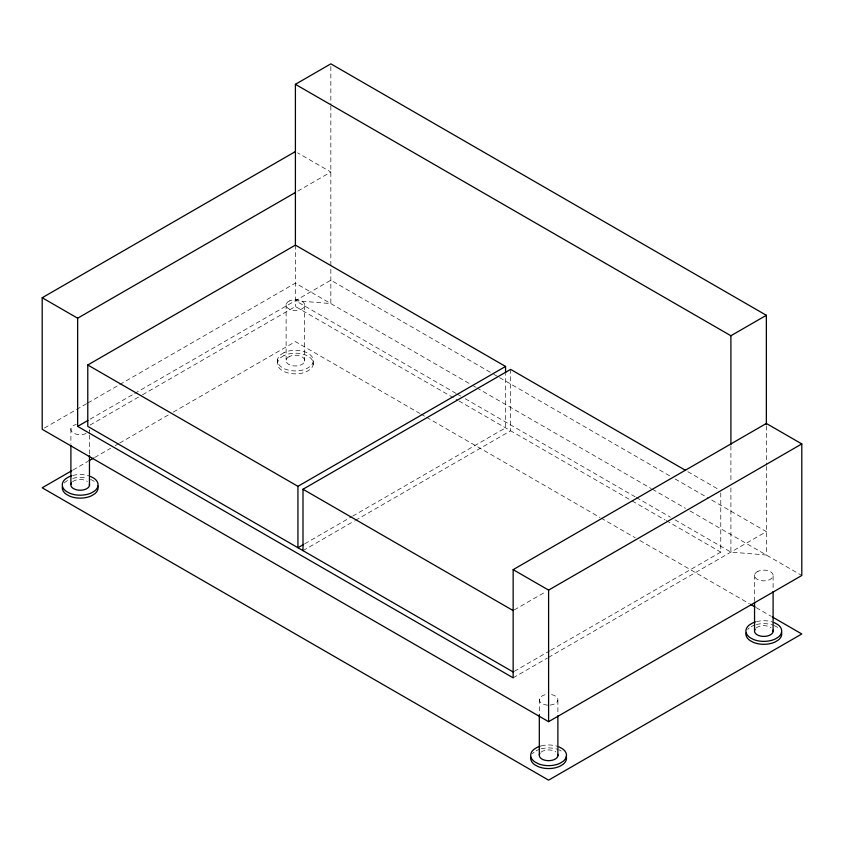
<?xml version="1.0" encoding="UTF-8"?>
<svg xmlns="http://www.w3.org/2000/svg" width="844" height="844" viewBox="0 0 844 844"><rect width="100%" height="100%" fill="white"/><g stroke="black" fill="none" stroke-linecap="round" stroke-linejoin="round"><path stroke-width="0.63" stroke-dasharray="4.22 3.17" d="M67.625 480.531L65.61 481.776A17.903 10.339 0 0 0 64.017 483.338M72.595 481.734L74.251 480.711A9.326 5.38 0 0 1 85.592 480.479L87.375 481.439M536.045 750.97L537.217 750.242A17.903 10.339 0 0 1 540.139 749.113M541.015 752.173L542.671 751.149A9.326 5.38 0 0 1 554.012 750.917L555.795 751.877M751.265 626.723L752.437 625.984A17.903 10.339 0 0 1 755.359 624.855M756.235 627.915L757.891 626.892A9.326 5.38 0 0 1 769.232 626.659L771.015 627.619M297.774 191.124L330.848 172.028L297.615 152.838M44.479 427.992L86.679 403.632M87.818 402.968L118.614 385.191M119.753 384.537L295.4 283.13L471.079 384.547M90.192 419.141L133.51 394.137M134.65 393.473L330.848 280.208L492.738 373.67M90.055 425.07L141.391 395.435M142.53 394.77L295.4 306.52L457.849 400.299M72.995 470.002L87.818 461.446M94.665 457.49L110.627 448.28M115.195 445.643L118.614 443.67M119.753 443.005L168.8 414.689M173.358 412.062L295.4 341.598L419.721 413.381M304.779 543.768L351.547 516.76M352.686 516.106L505.556 427.845L505.556 374.293M302.996 550.647L354.332 521.001M355.472 520.347L510.62 430.767L510.62 369.377M514.291 609.917L546.237 591.475M514.291 671.318L549.655 650.903M550.794 650.239L720.776 552.103L720.776 490.702M513.152 677.827L547.355 658.077M548.494 657.413L766.352 531.636L709.35 498.73M675.042 519.851L730.904 552.103L766.352 555.025L766.352 466.468M774.222 625.552L777.64 627.398M90.582 479.371L94 481.217A17.903 10.339 0 0 1 95.773 482.705M559.002 749.81L561.154 750.97M687.828 471.69L718.508 489.393M493.877 374.325L498.435 376.962M499.574 377.616L670.59 476.354M675.147 478.981L708.211 498.065M472.218 385.212L475.636 387.185M476.776 387.839L651.209 488.549M652.349 489.203L685.412 508.299M689.97 510.926L801.8 575.492M456.15 393.473L295.4 300.664L330.848 303.597L330.848 268.023M457.29 394.137L460.708 396.11M465.266 398.737L635.142 496.81M636.281 497.475L670.484 517.224M458.978 400.963L631.038 500.292M632.167 500.946L665.114 519.967M666.254 520.621L720.776 552.103M420.861 414.035L425.418 416.672M426.558 417.326L599.926 517.414M601.065 518.079L635.279 537.828M639.847 540.466L749.335 603.682M756.182 607.627L771.005 616.194M773.104 576.009L773.104 590.22M766.352 425.935L766.352 465.171M754.536 574.975L754.536 600.812M730.904 445.896L730.904 482.61M730.904 487.853L730.904 552.103M557.884 700.267L557.884 714.478M539.316 699.233L539.316 714.731M330.848 66.486L330.848 104.688M330.848 105.996L330.848 266.704M313.219 361.601L313.219 364.524M304.684 305.57L304.684 361.126M295.4 245.119L295.4 306.52M286.116 304.536L286.116 360.082M277.581 359.607L277.581 362.53M89.464 433.7L89.464 429.828A9.326 5.38 0 0 1 88.915 431.2M89.464 434.998L89.464 454.378M70.896 428.794L70.896 444.292M532.437 753.776A17.903 10.339 0 0 1 534.03 752.215M541.183 748.818A17.903 10.339 0 0 1 558.032 749.44M747.657 629.519A17.903 10.339 0 0 1 749.25 627.957M756.403 624.56A17.903 10.339 0 0 1 773.252 625.182M756.403 621.638A17.903 10.339 0 0 1 773.252 622.26M541.183 745.896A17.903 10.339 0 0 1 558.032 746.518M550.13 705.056A9.326 5.38 0 0 0 554.529 703.907L556.185 702.873A9.326 5.38 0 0 0 555.795 696.332L554.012 695.372A9.326 5.38 0 0 0 549.497 694.39M547.703 705.109A9.326 5.38 0 0 1 543.188 704.128L541.405 703.168A9.326 5.38 0 0 1 541.015 696.627L542.671 695.593A9.326 5.38 0 0 1 547.07 694.443M72.763 478.379A17.903 10.339 0 0 1 86.457 478.105M72.763 475.457A17.903 10.339 0 0 1 89.612 476.079M86.109 433.468A9.326 5.38 0 0 1 74.768 433.689L72.985 432.729A9.326 5.38 0 0 1 72.595 426.178L74.251 425.154A9.326 5.38 0 0 1 76.319 424.416M289.471 300.897L287.815 301.93A9.326 5.38 0 0 0 288.205 308.471L289.988 309.431A9.326 5.38 0 0 0 301.329 309.21L302.985 308.187A9.326 5.38 0 0 0 302.595 301.635L300.812 300.675A9.326 5.38 0 0 0 289.471 300.897M284.017 352.623L280.83 354.596A17.903 10.339 0 0 0 281.579 367.172L284.998 369.018A17.903 10.339 0 0 0 306.783 368.585L309.97 366.612A17.903 10.339 0 0 0 309.221 354.037L305.802 352.191A17.903 10.339 0 0 0 284.017 352.623M284.017 355.546L280.83 357.518A17.903 10.339 0 0 0 281.579 370.105L284.998 371.94A17.903 10.339 0 0 0 306.783 371.508L309.97 369.535A17.903 10.339 0 0 0 309.221 356.959L305.802 355.113A17.903 10.339 0 0 0 284.017 355.546M289.471 356.453L287.815 357.476A9.326 5.38 0 0 0 288.205 364.028L289.988 364.988A9.326 5.38 0 0 0 301.329 364.756L302.985 363.732A9.326 5.38 0 0 0 302.595 357.181L300.812 356.221A9.326 5.38 0 0 0 289.471 356.453M757.891 571.335L756.235 572.369A9.326 5.38 0 0 0 756.625 578.921L758.408 579.87A9.326 5.38 0 0 0 769.749 579.649L771.405 578.625A9.326 5.38 0 0 0 771.015 572.074L769.232 571.114A9.326 5.38 0 0 0 757.891 571.335"/><path stroke-width="1.27" d="M295.4 245.593L295.4 84.316L330.848 63.849L766.352 315.287L766.352 424.616M295.495 192.443L77.648 318.209L77.648 426.389L513.152 677.827L513.152 569.647L766.352 423.466L801.8 443.923L801.8 575.492L548.6 721.673L42.2 429.311L42.2 297.742L295.4 151.561M513.152 671.972L87.776 426.389L87.776 364.988L295.4 245.119L505.556 366.454L505.556 372.985M77.648 426.389L87.913 420.46M71.856 470.667L42.2 487.79L548.6 780.151L801.8 633.971L772.144 616.848M88.958 460.782L93.526 458.155M87.776 364.988L297.932 486.323L505.556 366.454M302.996 550.647L302.996 489.246L510.62 369.377L685.56 470.372M303.64 544.422L297.932 547.714L297.932 486.323M295.4 84.316L730.904 335.754L766.352 315.287M513.152 569.647L548.6 590.114L801.8 443.923M774.222 622.629L777.64 624.476A17.903 10.339 0 0 1 778.39 637.051L775.203 639.024A17.903 10.339 0 0 1 753.418 639.457L749.999 637.621A17.903 10.339 0 0 1 749.25 625.035L752.437 623.062A17.903 10.339 0 0 1 755.359 621.933M90.582 476.449L94 478.295A17.903 10.339 0 0 1 94.75 490.87L91.563 492.843A17.903 10.339 0 0 1 69.778 493.276L66.359 491.43A17.903 10.339 0 0 1 65.61 478.854L68.797 476.881A17.903 10.339 0 0 1 71.719 475.752M559.002 746.887L562.42 748.734A17.903 10.339 0 0 1 563.17 761.309L559.983 763.282A17.903 10.339 0 0 1 538.198 763.714L534.779 761.868A17.903 10.339 0 0 1 534.03 749.293L537.217 747.32A17.903 10.339 0 0 1 540.139 746.191M750.474 604.336L755.042 606.973M42.2 297.742L77.648 318.209M302.996 489.246L513.152 610.581M773.104 591.517L773.104 631.565M754.536 602.11L754.536 630.531M730.904 335.754L730.904 444.588M557.884 715.775L557.884 755.823M548.6 590.114L548.6 721.673M539.316 714.731L539.316 754.779M89.464 455.665L89.464 485.384M70.896 445.59L70.896 484.34M566.261 756.519A17.903 10.339 0 0 1 563.17 764.231L559.983 766.204A17.903 10.339 0 0 1 538.198 766.637L534.779 764.801A17.903 10.339 0 0 1 530.781 757.226M781.481 632.272A17.903 10.339 0 0 1 778.39 639.974L775.203 641.946A17.903 10.339 0 0 1 753.418 642.379L749.999 640.543A17.903 10.339 0 0 1 746.001 632.968M773.02 630.162A9.326 5.38 0 0 1 771.405 634.171L769.749 635.194A9.326 5.38 0 0 1 758.408 635.426L756.625 634.466A9.326 5.38 0 0 1 755.085 629.16M557.8 754.42A9.326 5.38 0 0 1 556.185 758.429L554.529 759.452A9.326 5.38 0 0 1 543.188 759.684L541.405 758.724A9.326 5.38 0 0 1 539.865 753.418M97.841 486.081A17.903 10.339 0 0 1 94.75 493.793L91.563 495.766A17.903 10.339 0 0 1 69.778 496.198L66.359 494.352A17.903 10.339 0 0 1 62.361 486.788M89.38 483.971A9.326 5.38 0 0 1 87.765 487.99L86.109 489.014A9.326 5.38 0 0 1 74.768 489.246L72.985 488.286A9.326 5.38 0 0 1 71.445 482.979"/></g></svg>
